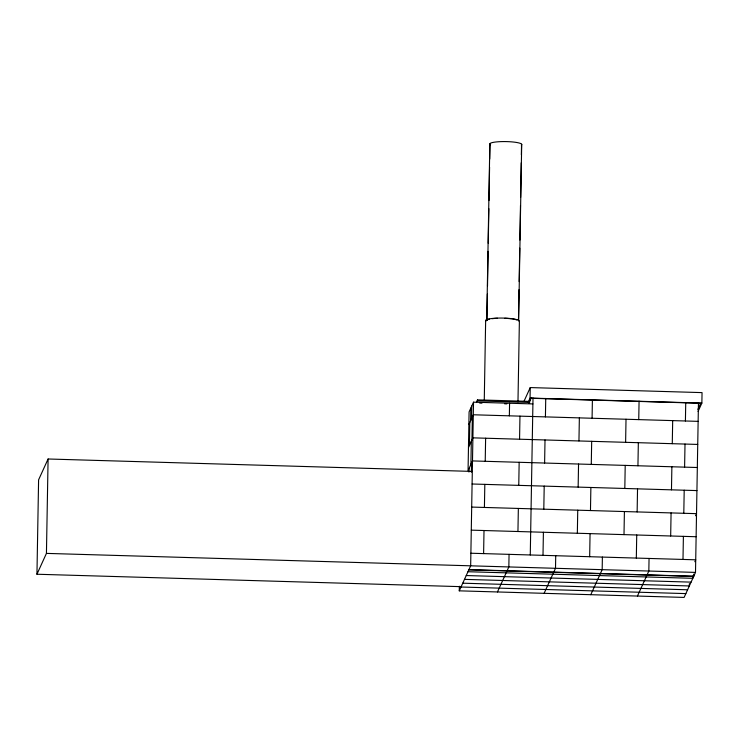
<?xml version="1.0" encoding="UTF-8"?>
<svg xmlns="http://www.w3.org/2000/svg" width="739" height="739" viewBox="0 0 739 739"><rect width="100%" height="100%" fill="white"/><g stroke="black" fill="none" stroke-linecap="round" stroke-linejoin="round"><path stroke-width="1.11" d="M461.173 586.664L36.95 574.24L38.594 479.842L48.09 458.993L472.313 471.417M36.95 574.24L46.437 553.391L48.09 458.993M693.718 574.111L693.681 576.402L684.111 597.426L459.27 590.84L459.353 586.258M468.951 472.036L469.016 468.572M469.413 445.497L469.819 422.422M470.614 420.685L470.826 408.094M470.909 464.397L471.316 441.322M471.556 418.597L471.778 406.007M471.38 472.239L471.547 463.011M471.944 439.936L472.35 416.861M532.911 403.928L473.523 402.182L470.66 565.815L459.27 590.84M477.496 399.864L477.477 400.907L528.385 402.395L528.403 401.351L477.496 399.864L476.553 401.942M484.276 399.679L485.652 320.366M486.752 320.523L489.837 144.087M486.909 320.523L487.37 294.002M487.509 285.928L488.109 251.334M488.248 243.26L488.858 208.666M488.996 200.592L489.578 167.153M489.726 159.079L489.985 144.087M483.611 553.603L484.008 530.528M484.414 507.453L484.821 484.378M485.218 461.302L485.625 438.218M509.356 415.826L509.577 403.245M509.06 554.352L508.838 566.933L507.102 570.757M518.473 320.791L519.009 289.66M519.157 281.587L519.739 248.147M519.877 240.073L520.487 205.479M520.625 197.405L521.226 162.811M521.364 154.737L521.549 144.354M518.621 320.791L521.697 144.354M517.974 401.822L519.378 321.354A16.914 2.79 1 0 0 501.569 318.056A16.914 2.79 1 0 0 485.902 321.096M517.947 531.517L518.353 508.441M518.76 485.366L519.157 462.291M519.563 439.215L519.96 416.14M529.577 403.392L529.614 401.083M528.163 402.238L530.057 398.072L530.242 387.578L702.05 392.612L701.865 403.097L698.069 411.438M530.269 554.971L533.013 398.053M542.999 555.34L543.405 532.265M543.802 509.189L544.209 486.114M544.615 463.039L545.012 439.964M545.419 416.888L545.742 398.423M555.728 555.719L555.506 568.3L553.77 572.125M577.344 533.262L577.741 510.187M578.147 487.112L578.545 464.037M578.951 440.952L579.358 417.877M589.667 556.707L590.064 533.632M590.47 510.557L590.877 487.481M591.274 464.406L591.68 441.331M592.078 418.256L592.401 399.79M602.387 557.086L602.174 569.667L600.428 573.492M624.002 534.63L624.409 511.554M624.815 488.479L625.212 465.394M625.619 442.319L626.016 419.244M636.325 558.074L636.732 534.999M637.138 511.924L637.535 488.849M637.942 465.773L638.339 442.698M638.745 419.623L639.069 401.157M649.054 558.453L648.833 571.035L647.096 574.859M670.67 535.997L671.077 512.921M671.474 489.846L671.88 466.762M672.278 443.686L672.684 420.611M682.993 559.441L683.399 536.366M683.797 513.291L684.203 490.216M684.6 467.14L685.007 444.065M685.413 420.99L685.737 402.524M689.367 583.662L689.33 585.953L464.489 579.367M692.849 576.023L692.812 578.314L467.972 571.727M468.923 569.64L693.764 576.226L695.501 572.402L698.457 402.903M473.523 402.182L469.089 411.919L468.064 470.66L472.498 460.924L697.33 467.51M468.868 424.5L473.302 414.773L698.133 421.359M468.471 447.575L472.895 437.848L697.736 444.435M524.071 401.129L530.242 387.578M528.819 402.82L531.193 397.61M528.699 403.411L531.036 398.275L700.729 403.245L697.921 409.415M497.458 591.957L507.028 570.933M544.116 593.325L553.687 572.3M590.784 594.692L600.354 573.667M637.443 596.059L647.013 575.034M695.575 515.748L696.526 513.66L471.685 507.074M694.854 561.723L695.722 559.811L470.882 553.234M530.057 398.072L701.865 403.097M479.703 403.069L481.967 403.143M504.598 403.799L506.862 403.863M472.092 483.999L696.932 490.585M471.288 530.149L696.12 536.736M46.437 553.391L695.501 572.402M468.84 569.815L693.681 576.402M466.235 575.542L691.067 582.129M462.753 583.191L687.593 589.777M461.016 587.015L685.847 593.602M486.613 320.393A15.953 2.633 1 0 1 489.338 319.156M492.109 318.694A15.953 2.633 1 0 1 497.532 318.278M504.737 318.287A15.953 2.633 1 0 1 511.499 318.842M512.617 318.989A15.953 2.633 1 0 1 516.894 319.959M490.585 144.77A15.953 2.633 1 0 1 504.949 141.574A15.953 2.633 1 0 1 521.364 145.038"/></g></svg>
